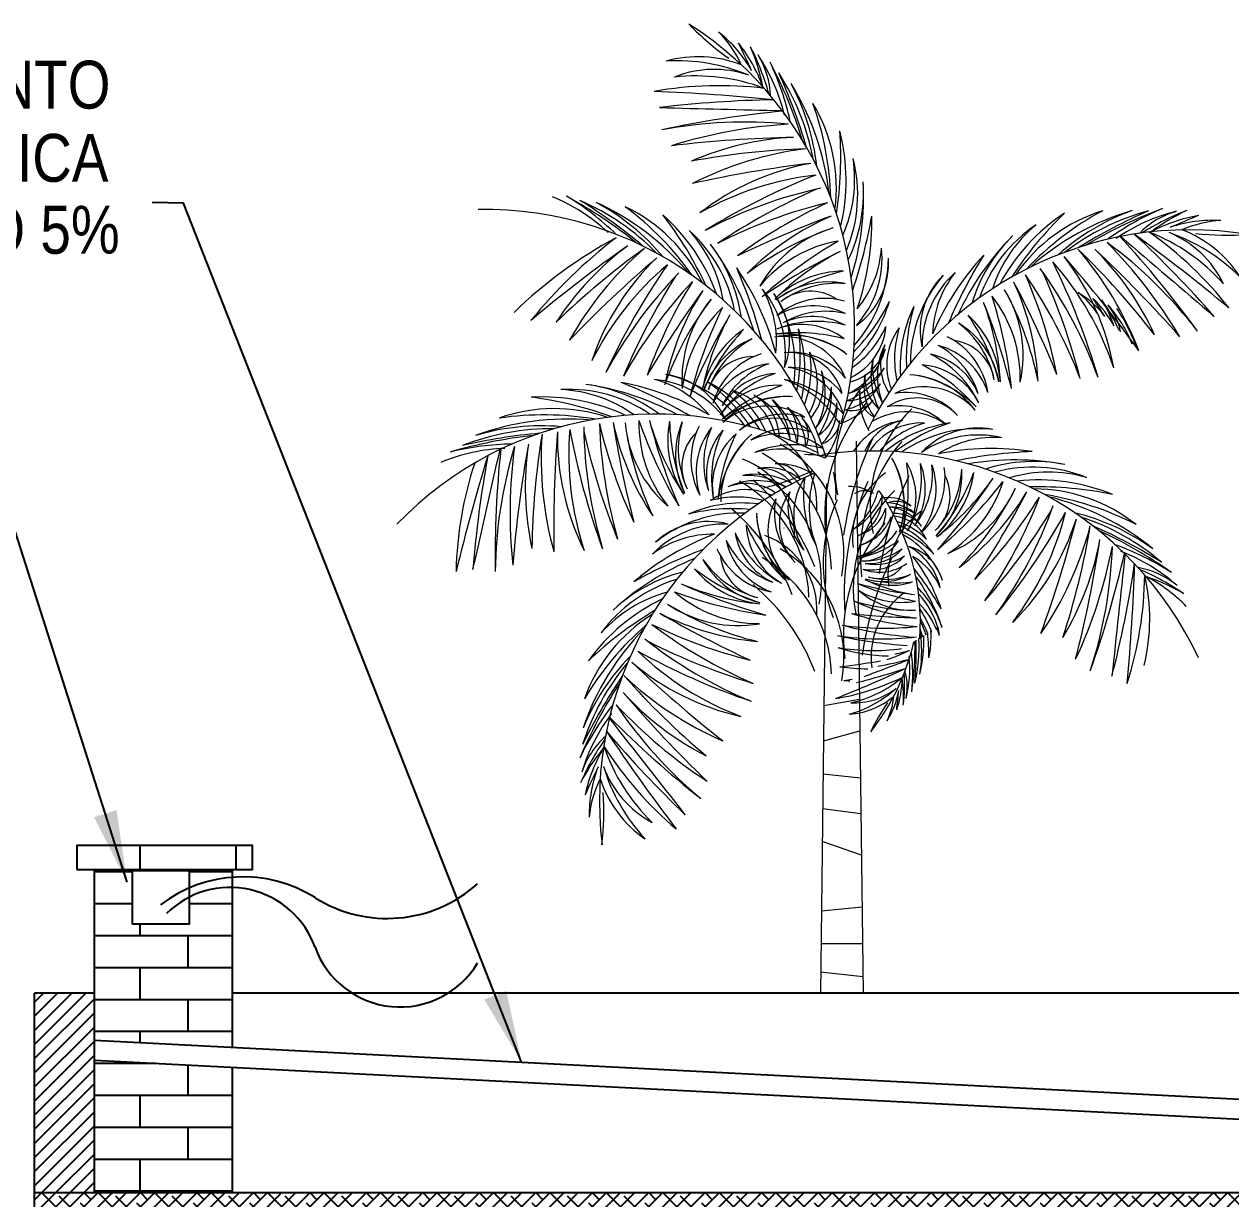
# Model space of a CAD drawing. Header units: millimetres. Extents: x -6300 to 1991, y -4770 to 4545.
# Drawn here: x 1422.363 to 1425.385, y 98.245 to 101.187 of the extents above; entities that cross this region are included whole.
import ezdxf

# ---------------------------------------------------------------- set-up
doc = ezdxf.new("R2010")
doc.units = ezdxf.units.MM
doc.header["$LTSCALE"] = 20
doc.header["$MEASUREMENT"] = 0
doc.layers.get('0').update_dxf_attribs({"linetype": 'CONTINUOUS'})
doc.layers.add('AMBIENTACIÓN', color=3, linetype='CONTINUOUS', lineweight=0)
doc.layers.add('E-Cta-W', color=7, linetype='CONTINUOUS', lineweight=20)
doc.layers.add('COTA', color=7, linetype='CONTINUOUS')
doc.layers.add('COTAS', color=3, linetype='CONTINUOUS')
doc.styles.add('F2', font='ARIALN.TTF')
doc.dimstyles.get("Standard").update_dxf_attribs({"dimtxt": 0.18, "dimasz": 0.18, "dimexe": 0.18, "dimexo": 0.0625, "dimgap": 0.09, "dimtad": 0, "dimtih": 1, "dimtoh": 1, "dimdec": 4, "dimzin": 0, "dimdsep": 46, "dimtxsty": 'Standard', "dimcen": 0.09, "dimadec": 0, "dimazin": 0, "dimtfac": 1, "dimtdec": 4, "dimtofl": 0, "dimtmove": 0, "dimatfit": 3, "dimfxl": 1, "dimtolj": 1, "dimtzin": 0, "dimarcsym": 0})

msp = doc.modelspace()

# ---------------------------------------------------------------- hatches: boundary and pattern name
at = {"layer": 'COTA', "linetype": 'Continuous'}
h = msp.add_hatch(dxfattribs=at)
h.set_pattern_fill('AR-BRSTD', color=8, scale=0.03, style=0)
h.set_pattern_definition([(0, (144.29405, -69.83677), (0, 0.08001), []), (90, (144.29405, -69.83677), (-0.12, 0.08001), [0.08001, -0.08001])])
h.paths.add_polyline_path([(1422.8848, 98.5745), (1422.5393, 98.5923), (1422.5393, 98.2596), (1422.8848, 98.2596)])
h.paths.add_polyline_path([(1422.9348, 99.1296), (1422.4951, 99.1296), (1422.4951, 99.07), (1422.9348, 99.07)])
h.paths.add_polyline_path([(1422.635, 98.933), (1422.635, 99.0674), (1422.5393, 99.0674), (1422.5393, 98.6424), (1422.8848, 98.6246), (1422.8848, 99.0674), (1422.7767, 99.0674), (1422.7767, 98.933)])
h = msp.add_hatch(dxfattribs=at)
h.set_pattern_fill('ANSI31', color=8, scale=0.2, style=0)
h.set_pattern_definition([(45, (144.29405, -69.83677), (-0.01767766953, 0.01767766953), [])])
h.paths.add_polyline_path([(1426.4393, 98.6596), (1426.4393, 98.7596), (1426.1893, 98.7596), (1426.1893, 98.6596)])
h.paths.add_polyline_path([(1422.3893, 98.2596), (1422.5393, 98.2596), (1422.5393, 98.7596), (1422.3893, 98.7596)])
h.paths.add_polyline_path([(1422.3893, 95.3596), (1422.5393, 95.3596), (1422.5393, 97.8596), (1422.3893, 97.8596)])
h = msp.add_hatch(dxfattribs=at)
h.set_pattern_fill('ANSI38', color=8, scale=0.2, style=0)
h.set_pattern_definition([(45, (144.29405, -69.83677), (-0.01767766953, 0.01767766953), []), (135, (144.29405, -69.83677), (-0.0530330086, 0.01767766953), [0.0625, -0.0375])])
h.paths.add_polyline_path([(1426.3393, 98.6596), (1426.1893, 98.6596), (1426.1893, 98.2596), (1424.411, 98.2596), (1424.411, 98.1596), (1426.3393, 98.1596)])
h.paths.add_polyline_path([(1425.8893, 98.4196), (1425.7393, 98.4274), (1425.7393, 98.2596), (1426.1893, 98.2596), (1426.1893, 98.3596), (1425.8893, 98.3596)], flags=17)
h.paths.add_polyline_path([(1424.411, 98.2596), (1422.3893, 98.2596), (1422.3893, 97.8596), (1422.5393, 97.8596), (1422.5393, 98.1596), (1424.411, 98.1596)])

# ---------------------------------------------------------------- linework, layer by layer
at = {"layer": 'AMBIENTACIÓN', "color": 8, "lineweight": 13}
for p, q in [((1424.4471, 100.1424, 3.6436), (1424.4642, 98.7596, 3.6436)), ((1424.3729, 100.0359, 3.6436), (1424.3573, 98.7596, 3.6436)), ((1424.4551, 99.4951, 3.6436), (1424.3661, 99.4796, 3.6436)), ((1424.365, 99.3919, 3.6436), (1424.4561, 99.4167, 3.6436)), ((1424.4576, 99.2988, 3.6436), (1424.364, 99.3086, 3.6436)), ((1424.3629, 99.2221, 3.6436), (1424.4587, 99.21, 3.6436)), ((1424.46, 99.1056, 3.6436), (1424.3619, 99.1401, 3.6436)), ((1424.3598, 98.9662, 3.6436), (1424.4616, 98.976, 3.6436)), ((1424.4627, 98.8837, 3.6436), (1424.3588, 98.8835, 3.6436)), ((1424.3579, 98.8129, 3.6436), (1424.4637, 98.8012, 3.6436))]:
    msp.add_line(p, q, dxfattribs=at)
for centre, radius, start, end in [((1424.5345, 101.6741, 3.6436), 0.7023, 223.8926, 234.6187), ((1423.5439, 100.4297, 3.6436), 0.8991, 344.3485, 57.401), ((1423.9157, 100.9776, 3.6436), 0.2663, 23.828, 45.4644), ((1423.9005, 100.9115, 3.6436), 0.326, 29.1721, 51.7193), ((1423.8468, 100.8981, 3.6436), 0.3895, 19.9016, 38.3634), ((1420.7356, 99.475, 3.6436), 3.8006, 24.8204, 25.9784), ((1423.6369, 100.8498, 3.6436), 0.6133, 15.4287, 27.1786), ((1423.718, 100.9328, 3.6436), 0.5046, 11.186, 23.0058), ((1424.0514, 100.8078, 3.6436), 0.2977, 68.7509, 105.5975), ((1423.9985, 100.6326, 3.6436), 0.4627, 67.1452, 93.3589), ((1424.0231, 100.9992, 3.6436), 0.2097, 2.2928, 31.8949), ((1423.8126, 100.8497, 3.6436), 0.4678, 13.5197, 33.8227), ((1423.1889, 100.545, 3.6436), 1.1773, 17.3406, 27.6914), ((1423.6039, 100.7966, 3.6436), 0.6936, 12.2291, 25.2203), ((1424.091, 100.8108, 3.6436), 0.263, 70.6485, 112.1656), ((1424.0458, 100.5744, 3.6436), 0.483, 69.2803, 96.4176), ((1423.0016, 100.4944, 3.6436), 1.3755, 16.3038, 24.4974), ((1423.7415, 100.7346, 3.6436), 0.609, 10.6962, 32.8294), ((1424.1043, 100.1049, 3.6436), 0.9281, 83.0427, 100.1207), ((1423.7206, 100.6893, 3.6436), 0.6627, 6.3274, 31.7493), ((1423.7869, 100.7704, 3.6436), 0.5646, 6.2159, 28.2898), ((1423.7329, 95.879, 3.6436), 5.1437, 84.3322, 87.68), ((1424.2876, 98.1951, 3.6436), 2.8029, 90.9532, 96.8313), ((1427.034, 220.6149, 3.6436), 119.6764, 268.525361, 268.672843), ((1424.4947, 98.4481, 3.6436), 2.5314, 95.243, 102.1859), ((1423.9836, 100.7763, 3.6436), 0.4137, 352.5913, 30.8619), ((1423.6156, 100.7297, 3.6436), 0.7681, 1.6525, 19.6885), ((1424.1684, 99.8133, 3.6436), 1.1285, 84.481, 100.6231), ((1424.3539, 99.7026, 3.6436), 1.2363, 93.5669, 107.3804), ((1423.4915, 100.8528, 3.6436), 0.9168, 351.1837, 4.1926), ((1423.9297, 100.7956, 3.6436), 0.4921, 346.294, 14.6233), ((1424.3583, 97.6877, 3.6436), 3.2166, 91.2238, 96.6727), ((1424.3242, 100.1838, 3.6436), 0.7206, 92.751, 113.6786), ((1424.3843, 98.978, 3.6436), 1.8981, 91.9192, 100.6105), ((1424.4279, 100.0226, 3.6436), 0.8592, 97.1648, 117.041), ((1424.0988, 100.7988, 3.6436), 0.3444, 335.9886, 8.6762), ((1424.0893, 100.76, 3.6436), 0.3615, 337.2295, 14.5391), ((1424.6983, 97.8039, 3.6436), 3.0563, 96.854, 102.4906), ((1424.4484, 100.2081, 3.6436), 0.6406, 100.3283, 127.8313), ((1424.4314, 100.0561, 3.6436), 0.7578, 96.4669, 119.7402), ((1424.9991, 99.1611, 3.6436), 1.7727, 111.618, 121.6617), ((1424.0723, 100.7653, 3.6436), 0.393, 334.5988, 3.8721), ((1423.7843, 100.7548, 3.6436), 0.6812, 342.6945, 3.1158), ((1423.5077, 100.3223, 3.6436), 0.4678, 47.1919, 67.4949), ((1423.3634, 100.1624, 3.6436), 0.6936, 45.9013, 58.8925), ((1423.1575, 99.7229, 3.6436), 1.1773, 51.0128, 61.3636), ((1424.5919, 99.6896, 3.6436), 1.1112, 102.1121, 118.0902), ((1425.0225, 99.2506, 3.6436), 1.666, 113.9081, 123.6257), ((1423.517, 99.8238, 3.6436), 0.8991, 18.0207, 91.0732), ((1423.0298, 99.577, 3.6436), 1.3755, 49.976, 58.1696), ((1423.5124, 100.1871, 3.6436), 0.609, 44.3684, 66.5016), ((1423.5303, 100.2421, 3.6436), 0.5646, 39.8881, 61.962), ((1423.52, 100.1378, 3.6436), 0.6627, 39.9995, 65.4215), ((1423.4103, 100.1132, 3.6436), 0.7681, 35.3247, 53.3607), ((1423.6908, 100.356, 3.6436), 0.4137, 26.2635, 64.5341), ((1424.6602, 99.5452, 3.6436), 1.2279, 103.4202, 117.1508), ((1424.8894, 99.6114, 3.6436), 1.2398, 114.5001, 126.6208), ((1425.6235, 99.6214, 3.6436), 1.1773, 110.3661, 120.7169), ((1425.4829, 100.0859, 3.6436), 0.6936, 112.8372, 125.8284), ((1423.2388, 100.1468, 3.6436), 0.9168, 24.8559, 37.8648), ((1423.6352, 100.3422, 3.6436), 0.4921, 19.9662, 48.2955), ((1425.2866, 98.2654, 3.6436), 2.6024, 110.2895, 115.9013), ((1424.6546, 100.0855, 3.6436), 0.6772, 113.5344, 135.19), ((1423.2103, 100.9373, 3.6436), 1.2967, 341.2746, 349.742), ((1423.7884, 100.6975, 3.6436), 0.698, 341.3674, 0.733), ((1425.2399, 100.3029, 3.6436), 0.4921, 123.4342, 151.7635), ((1425.6041, 100.0526, 3.6436), 0.9168, 133.8649, 146.8738), ((1425.1869, 100.3246, 3.6436), 0.4137, 107.1956, 145.4662), ((1425.4295, 100.044, 3.6436), 0.7681, 118.369, 136.405), ((1425.3244, 100.0841, 3.6436), 0.6627, 106.3082, 131.7301), ((1425.3293, 100.1888, 3.6436), 0.5646, 109.7677, 131.8416), ((1425.3391, 100.1318, 3.6436), 0.609, 105.2281, 127.3613), ((1425.7289, 99.4586, 3.6436), 1.3755, 113.5601, 121.7537), ((1425.3632, 100.2649, 3.6436), 0.4678, 104.2348, 124.5378), ((1425.3065, 100.5168, 3.6436), 0.2097, 106.1626, 135.7647), ((1425.494, 100.1476, 3.6436), 0.6133, 110.8789, 122.6288), ((1425.4891, 100.2635, 3.6436), 0.5046, 115.0517, 126.8715), ((1425.3701, 100.3237, 3.6436), 0.3895, 99.6941, 118.1559), ((1426.7331, 97.1858, 3.6436), 3.8006, 112.0791, 113.2371), ((1425.3391, 100.3697, 3.6436), 0.326, 86.3382, 108.8854), ((1425.372, 100.4289, 3.6436), 0.2663, 92.5931, 114.2295), ((1423.7741, 100.4386, 3.6436), 0.3444, 9.6608, 42.3484), ((1423.7877, 100.401, 3.6436), 0.3615, 10.9017, 48.2113), ((1424.6515, 99.9221, 3.6436), 0.799, 109.1622, 126.6877), ((1424.4791, 100.3752, 3.6436), 0.3147, 106.5837, 150.4047), ((1425.2823, 99.7729, 3.6436), 0.8991, 80.6565, 153.709), ((1425.0974, 100.3831, 3.6436), 0.3615, 123.5184, 160.828), ((1425.1163, 100.4183, 3.6436), 0.3444, 129.3813, 162.0689), ((1425.0057, 100.216, 3.6436), 0.483, 41.6399, 68.7772), ((1424.6484, 99.9058, 3.6436), 0.9281, 37.9368, 55.0148), ((1425.0798, 100.2276, 3.6436), 0.4627, 44.6986, 70.9123), ((1425.1301, 100.4221, 3.6436), 0.263, 25.8919, 67.409), ((1425.1575, 100.3933, 3.6436), 0.2977, 32.46, 69.3066), ((1425.3773, 101.3606, 3.6436), 0.7023, 263.4387, 274.1649), ((1424.3784, 99.6571, 3.6436), 1.1285, 118.1532, 134.2953), ((1424.5941, 99.6678, 3.6436), 1.2363, 127.2391, 141.0526), ((1423.7706, 100.3961, 3.6436), 0.393, 8.271, 37.5443), ((1423.5367, 100.2276, 3.6436), 0.6812, 16.3667, 36.788), ((1424.459, 100.3176, 3.6436), 0.3312, 99.9272, 139.9604), ((1424.9794, 99.655, 3.6436), 1.145, 120.2854, 132.1285), ((1425.3209, 100.1754, 3.6436), 0.6812, 134.9417, 155.363), ((1425.1136, 100.3758, 3.6436), 0.393, 134.1854, 163.4587), ((1424.1939, 99.7735, 3.6436), 1.2363, 30.6771, 44.4906), ((1424.4058, 99.7319, 3.6436), 1.1285, 37.4344, 53.5765), ((1423.2506, 98.9345, 3.6436), 2.5314, 35.8716, 42.8145), ((1503.0163, 191.5013, 3.6436), 119.6764, 229.384654, 229.532136), ((1423.2356, 98.6078, 3.6436), 2.8029, 41.2262, 47.1043), ((1422.1001, 96.5144, 3.6436), 5.1437, 50.3775, 53.7253), ((1425.715, 97.9934, 3.6436), 3.2166, 124.896, 130.3449), ((1424.3027, 100.0517, 3.6436), 0.7206, 126.4232, 147.3508), ((1425.0212, 99.0816, 3.6436), 1.8981, 125.5914, 134.2827), ((1424.4783, 99.9751, 3.6436), 0.8592, 130.837, 150.7132), ((1425.0894, 99.2188, 3.6436), 1.5567, 116.0076, 124.339), ((1424.708, 100.0341, 3.6436), 0.6569, 117.2879, 135.0662), ((1424.2598, 100.6002, 3.6436), 0.2519, 318.1496, 5.957), ((1424.2494, 100.6424, 3.6436), 0.2615, 320.0272, 356.4714), ((1425.2795, 100.1355, 3.6436), 0.698, 137.3245, 156.6901), ((1425.8697, 99.9275, 3.6436), 1.2967, 148.3155, 156.7829), ((1422.6686, 98.5914, 3.6436), 3.0563, 35.5669, 41.2035), ((1424.4614, 100.2127, 3.6436), 0.6406, 10.2262, 37.7292), ((1423.687, 99.2549, 3.6436), 1.8981, 37.447, 46.1383), ((1424.3527, 100.061, 3.6436), 0.8592, 21.0165, 40.8927), ((1424.5376, 100.1115, 3.6436), 0.7206, 24.3789, 45.3065), ((1422.8439, 98.2777, 3.6436), 3.2166, 41.3848, 46.8337), ((1425.9335, 98.2786, 3.6436), 3.0563, 130.5262, 136.1628), ((1424.3925, 100.1409, 3.6436), 0.6406, 134.0005, 161.5035), ((1424.4627, 100.005, 3.6436), 0.7578, 130.1391, 153.4124), ((1425.4314, 99.5749, 3.6436), 1.7727, 145.2902, 155.3339), ((1422.9579, 100.0613, 3.6436), 1.2967, 14.9468, 23.4142), ((1423.5719, 100.1822, 3.6436), 0.698, 15.0396, 34.4052), ((1424.1888, 100.6081, 3.6436), 0.3392, 318.2223, 358.8377), ((1424.3343, 100.5897, 3.6436), 0.194, 305.6784, 3.4079), ((1424.0082, 99.9229, 3.6436), 1.1112, 19.9673, 35.9454), ((1423.352, 99.802, 3.6436), 1.7727, 16.3958, 26.4395), ((1424.3725, 100.0883, 3.6436), 0.7578, 18.3173, 41.5906), ((1424.7994, 99.7889, 3.6436), 1.1112, 135.7843, 151.7624), ((1425.4012, 99.6623, 3.6436), 1.666, 147.5802, 157.2979), ((1424.9364, 99.7067, 3.6436), 1.2279, 137.0924, 150.823), ((1425.0905, 99.8888, 3.6436), 1.2398, 148.1723, 160.293), ((1424.4178, 100.3157, 3.6436), 0.2527, 90.6615, 133.7885), ((1424.5291, 100.0674, 3.6436), 0.5137, 102.8479, 123.5028), ((1424.9219, 100.3367, 3.6436), 0.3392, 139.2198, 179.8352), ((1424.8013, 100.4202, 3.6436), 0.194, 134.6496, 192.3791), ((1424.8638, 100.3782, 3.6436), 0.2519, 132.1005, 179.9079), ((1424.8998, 100.4027, 3.6436), 0.2615, 141.5861, 178.0303), ((1423.8608, 99.8612, 3.6436), 1.2279, 20.9067, 34.6373), ((1423.7345, 100.0636, 3.6436), 1.2398, 11.4367, 23.5574), ((1423.3944, 99.8841, 3.6436), 1.666, 14.4318, 24.1494), ((1426.1673, 98.9889, 3.6436), 2.6024, 143.9617, 149.5734), ((1424.6321, 100.1532, 3.6436), 0.6772, 147.2066, 168.8622), ((1423.9861, 100.392, 3.6436), 0.2615, 353.6993, 30.1436), ((1424.0182, 100.3626, 3.6436), 0.2519, 351.8217, 39.6292), ((1424.086, 100.3952, 3.6436), 0.194, 339.3506, 37.0801), ((1423.9548, 100.3298, 3.6436), 0.3392, 351.8945, 32.5099), ((1424.3774, 100.3272, 3.6436), 0.2141, 78.6749, 128.0277), ((1424.3985, 100.3011, 3.6436), 0.2369, 84.9198, 126.3885), ((1424.3323, 100.3998, 3.6436), 0.1183, 55.7534, 128.9139), ((1424.1192, 100.1357, 3.6436), 0.799, 11.3697, 28.8953), ((1424.5503, 100.3575, 3.6436), 0.3147, 347.6528, 31.4738), ((1424.2261, 100.2593, 3.6436), 0.6772, 2.8675, 24.5231), ((1422.5395, 99.3279, 3.6436), 2.6024, 22.1562, 27.768), ((1424.8912, 100.3637, 3.6436), 0.1875, 31.9466, 53.583), ((1424.8872, 100.3161, 3.6436), 0.2295, 37.2907, 59.8379), ((1424.7202, 100.0155, 3.6436), 0.799, 142.8344, 160.3599), ((1424.3254, 100.297, 3.6436), 0.3147, 140.2559, 184.0769), ((1424.3673, 100.3143, 3.6436), 0.186, 74.2707, 129.7939), ((1424.3384, 100.3013, 3.6436), 0.1801, 63.106, 120.0592), ((1424.2043, 100.5873, 3.6436), 0.3392, 313.7206, 343.9065), ((1424.1112, 100.6941, 3.6436), 0.4647, 315.1838, 334.3938), ((1424.152, 100.2567, 3.6436), 0.6569, 2.9913, 20.7696), ((1423.3234, 99.9052, 3.6436), 1.5567, 13.7185, 22.0499), ((1424.5267, 100.3012, 3.6436), 0.3312, 358.0971, 38.1303), ((1423.6968, 100.1562, 3.6436), 1.145, 5.929, 17.7721), ((1422.8243, 99.0003, 3.6436), 2.6756, 32.939, 34.097), ((1424.8511, 100.3014, 3.6436), 0.2742, 28.0202, 46.482), ((1424.7579, 100.3128, 3.6436), 0.3553, 19.3046, 31.1244), ((1424.7096, 100.2469, 3.6436), 0.4318, 23.5473, 35.2972), ((1424.9639, 100.3894, 3.6436), 0.1476, 10.4114, 40.0135), ((1424.8321, 100.2643, 3.6436), 0.3293, 21.6383, 41.9413), ((1424.3407, 100.2379, 3.6436), 0.3312, 133.5994, 173.6326), ((1425.1411, 99.975, 3.6436), 1.145, 153.9576, 165.8007), ((1425.4745, 99.673, 3.6436), 1.5567, 149.6798, 158.0111), ((1424.7051, 100.14, 3.6436), 0.6569, 150.9601, 168.7384), ((1424.3704, 100.2583, 3.6436), 0.2096, 76.3423, 120.4781), ((1424.3359, 100.2854, 3.6436), 0.1695, 60.4432, 115.0649), ((1424.8964, 100.3316, 3.6436), 0.3392, 154.151, 184.3369), ((1425.0371, 100.3487, 3.6436), 0.4647, 163.6637, 182.8737), ((1424.3074, 100.1619, 3.6436), 0.5137, 14.5547, 35.2096), ((1424.5561, 100.2722, 3.6436), 0.2527, 4.269, 47.396), ((1424.6919, 100.2065, 3.6436), 0.4883, 20.3478, 33.3389), ((1424.3074, 100.2134, 3.6436), 0.2527, 124.3337, 167.4607), ((1424.5377, 100.0685, 3.6436), 0.5137, 136.5201, 157.1749), ((1424.3481, 100.1732, 3.6436), 0.2693, 74.6178, 111.7765), ((1424.3107, 100.2601, 3.6436), 0.1747, 52.499, 110.9501), ((1423.8424, 100.3584, 3.6436), 0.4647, 348.856, 8.066), ((1423.9792, 100.3211, 3.6436), 0.3392, 347.3928, 17.5787), ((1424.3653, 100.4433, 3.6436), 0.1568, 295.963, 354.9153), ((1424.2884, 100.535, 3.6436), 0.2559, 305.5216, 335.6142), ((1424.6804, 100.332, 3.6436), 0.1568, 143.1422, 202.0945), ((1424.7989, 100.3489, 3.6436), 0.2559, 162.4433, 192.5359), ((1424.5607, 100.2485, 3.6436), 0.2369, 11.6689, 53.1377), ((1424.5938, 100.2538, 3.6436), 0.2141, 10.0298, 59.3826), ((1424.2675, 100.2006, 3.6436), 0.2141, 112.3471, 161.6999), ((1424.2995, 100.1906, 3.6436), 0.2369, 118.5919, 160.0607), ((1424.2862, 100.1855, 3.6436), 0.222, 51.7338, 101.4235), ((1424.2635, 100.2344, 3.6436), 0.1701, 22.6348, 97.1749), ((1424.2998, 99.9613, 3.6436), 0.4528, 74.9889, 96.7404), ((1424.2614, 100.1243, 3.6436), 0.287, 56.7208, 92.9462), ((1424.5928, 100.2374, 3.6436), 0.186, 8.2636, 63.7868), ((1424.6759, 100.2776, 3.6436), 0.1183, 9.1436, 82.3041), ((1424.2662, 100.1843, 3.6436), 0.186, 107.9429, 163.4661), ((1424.2854, 100.192, 3.6436), 0.1729, 38.6313, 96.2798), ((1424.2787, 100.2264, 3.6436), 0.1379, 14.9157, 95.0612), ((1424.0782, 100.3243, 3.6436), 0.2559, 339.1938, 9.2864), ((1424.193, 100.2905, 3.6436), 0.1568, 329.6352, 28.5875), ((1424.3531, 100.4181, 3.6436), 0.1728, 295.4259, 345.1836), ((1424.3996, 100.4137, 3.6436), 0.1269, 284.935, 341.7581), ((1424.6727, 100.3051, 3.6436), 0.1728, 152.8739, 202.6316), ((1424.6351, 100.3329, 3.6436), 0.1269, 156.2994, 213.1225), ((1424.5127, 100.1196, 3.6436), 0.2693, 26.281, 63.4397), ((1424.5968, 100.1949, 3.6436), 0.1695, 22.9926, 77.6143), ((1424.553, 100.1978, 3.6436), 0.2096, 17.5794, 61.7152), ((1424.6056, 100.2085, 3.6436), 0.1801, 17.9983, 74.9515), ((1424.1896, 100.236, 3.6436), 0.1183, 89.4256, 162.5861), ((1424.2493, 100.1575, 3.6436), 0.1801, 96.7782, 153.7314), ((1424.2998, 100.1394, 3.6436), 0.2096, 110.0145, 154.1503), ((1424.6706, 100.3064, 3.6436), 0.1865, 167.3742, 206.6351), ((1424.6669, 100.3307, 3.6436), 0.1791, 174.693, 210.9091), ((1424.5986, 100.1592, 3.6436), 0.1747, 27.1073, 85.5585), ((1424.4071, 99.9297, 3.6436), 0.4528, 41.3171, 63.0686), ((1423.8962, 99.9785, 3.6436), 0.3392, 36.905, 77.5203), ((1423.9428, 100.1175, 3.6436), 0.194, 24.3611, 82.0905), ((1424.3284, 100.0562, 3.6436), 0.2693, 108.29, 145.4487), ((1424.2561, 100.1428, 3.6436), 0.1695, 94.1154, 148.7371), ((1424.2802, 100.1615, 3.6436), 0.1657, 37.3077, 91.246), ((1424.2544, 100.1599, 3.6436), 0.1687, 17.2489, 82.4606), ((1424.2379, 100.2849, 3.6436), 0.1269, 318.6072, 15.4303), ((1424.1968, 100.2628, 3.6436), 0.1728, 329.0981, 18.8558), ((1424.7276, 100.0775, 3.6436), 0.3344, 133.4932, 192.0296), ((1424.3555, 100.4177, 3.6436), 0.1865, 291.4224, 330.6833), ((1424.3745, 100.4332, 3.6436), 0.1791, 287.1484, 323.3645), ((1424.5969, 100.2814, 3.6436), 0.1308, 167.2279, 217.0427), ((1424.5723, 100.3003, 3.6436), 0.1034, 174.4606, 228.5576), ((1424.567, 100.0875, 3.6436), 0.222, 36.634, 86.3237), ((1424.5446, 100.0253, 3.6436), 0.287, 45.1113, 81.3367), ((1423.7277, 99.9107, 3.6436), 0.3615, 55.9122, 93.2218), ((1423.6916, 99.9276, 3.6436), 0.3444, 54.6712, 87.3588), ((1423.7192, 99.8951, 3.6436), 0.393, 53.2815, 82.5547), ((1423.6729, 99.6106, 3.6436), 0.6812, 61.3771, 81.7985), ((1423.3814, 99.0836, 3.6436), 1.2967, 59.9572, 68.4246), ((1423.73, 99.6034, 3.6436), 0.698, 60.05, 79.4157), ((1423.9179, 100.0465, 3.6436), 0.2519, 36.8322, 84.6396), ((1423.8744, 100.0446, 3.6436), 0.2615, 38.7098, 75.1541), ((1423.7966, 99.9192, 3.6436), 0.4647, 33.8664, 53.0765), ((1423.9196, 99.9896, 3.6436), 0.3392, 32.4032, 62.5891), ((1424.2491, 100.1077, 3.6436), 0.1747, 86.1712, 144.6223), ((1424.4057, 99.8531, 3.6436), 0.4528, 108.661, 130.4126), ((1423.9874, 100.0618, 3.6436), 0.2559, 24.2042, 54.2968), ((1424.0924, 100.1192, 3.6436), 0.1568, 14.6456, 73.5979), ((1424.2114, 100.0311, 3.6436), 0.2714, 41.2118, 78.0738), ((1424.1746, 100.0373, 3.6436), 0.2755, 32.8796, 70.2967), ((1424.2062, 100.2872, 3.6436), 0.1791, 320.8206, 357.0367), ((1424.1991, 100.2638, 3.6436), 0.1865, 325.0946, 4.3555), ((1424.3936, 100.3498, 3.6436), 0.1308, 281.0148, 330.8296), ((1424.4246, 100.3474, 3.6436), 0.1034, 269.4999, 323.5969), ((1424.6166, 100.1086, 3.6436), 0.1701, 40.8826, 115.4227), ((1423.6615, 99.7612, 3.6436), 0.4921, 64.9766, 93.3059), ((1423.5194, 99.3427, 3.6436), 0.9168, 69.8664, 82.8752), ((1424.2833, 99.9675, 3.6436), 0.287, 90.3929, 126.6184), ((1424.2701, 100.0322, 3.6436), 0.222, 85.406, 135.0957), ((1424.1282, 100.147, 3.6436), 0.1269, 3.6176, 60.4407), ((1424.1147, 100.1023, 3.6436), 0.1728, 14.1086, 63.8663), ((1424.1041, 100.1262, 3.6436), 0.1791, 5.831, 42.0472), ((1424.1156, 100.1046, 3.6436), 0.1865, 10.105, 49.366), ((1424.3533, 100.3512, 3.6436), 0.1726, 287.7678, 322.118), ((1424.436, 100.2873, 3.6436), 0.0681, 255.2127, 321.8811), ((1424.6279, 100.2555, 3.6436), 0.1726, 175.9395, 210.2897), ((1424.5236, 100.2632, 3.6436), 0.0681, 176.1764, 242.8448), ((1424.5999, 100.1129, 3.6436), 0.1379, 42.9963, 123.1418), ((1424.5719, 100.0917, 3.6436), 0.1729, 41.7777, 99.4262), ((1423.9446, 99.3111, 3.6436), 0.8991, 63.0311, 136.0837), ((1423.691, 99.8103, 3.6436), 0.4137, 71.274, 109.5446), ((1424.2241, 100.0603, 3.6436), 0.1701, 56.307, 130.8471), ((1424.2659, 100.0371, 3.6436), 0.1729, 72.3035, 129.952), ((1424.1981, 100.1585, 3.6436), 0.1034, 348.1825, 42.2795), ((1424.1897, 100.1286, 3.6436), 0.1308, 359.6974, 49.5123), ((1424.2955, 100.2436, 3.6436), 0.1034, 303.1721, 357.2691), ((1424.2684, 100.2284, 3.6436), 0.1308, 314.687, 4.5018), ((1424.8055, 99.9553, 3.6436), 0.4372, 139.6476, 187.3738), ((1424.8164, 99.9811, 3.6436), 0.3344, 133.4932, 192.0296), ((1424.5735, 100.0471, 3.6436), 0.1687, 55.5969, 120.8086), ((1424.5554, 100.0656, 3.6436), 0.1657, 46.8115, 100.7498), ((1423.7247, 99.5353, 3.6436), 0.6627, 85.01, 110.432), ((1423.6582, 99.6163, 3.6436), 0.5646, 84.8986, 106.9725), ((1423.6645, 99.4402, 3.6436), 0.7681, 80.3351, 98.3711), ((1425.0111, 100.4699, 3.6436), 1.2398, 193.1828, 205.3035), ((1425.0309, 100.2322, 3.6436), 1.2279, 182.1028, 195.8334), ((1424.5, 100.3327, 3.6436), 0.6772, 192.217, 213.8726), ((1426.4088, 100.5952, 3.6436), 2.6024, 188.9721, 194.5839), ((1424.1815, 100.2174, 3.6436), 0.3147, 185.2663, 229.0873), ((1424.6597, 100.2976, 3.6436), 0.799, 187.8448, 205.3704), ((1424.2341, 100.1864, 3.6436), 0.3312, 178.6099, 218.643), ((1424.9859, 100.5667, 3.6436), 1.145, 198.968, 210.8112), ((1425.4352, 100.589, 3.6436), 1.5567, 194.6902, 203.0216), ((1424.5609, 100.3749, 3.6436), 0.6569, 195.9706, 213.7488), ((1424.2279, 100.1456, 3.6436), 0.2527, 169.3441, 212.4711), ((1424.4931, 100.2061, 3.6436), 0.5137, 181.5305, 202.1854), ((1424.2087, 100.1083, 3.6436), 0.2141, 157.3576, 206.7103), ((1424.2384, 100.1238, 3.6436), 0.2369, 163.6024, 205.0712), ((1424.2193, 100.0958, 3.6436), 0.186, 152.9533, 208.4766), ((1424.2411, 100.062, 3.6436), 0.1379, 48.5879, 128.7334), ((1423.488, 100.7728, 3.6436), 0.9742, 323.0359, 323.042), ((1424.2593, 100.1579, 3.6436), 0.0681, 333.8954, 40.5637), ((1424.1803, 100.0894, 3.6436), 0.1726, 6.4504, 40.8007), ((1424.3383, 100.1999, 3.6436), 0.0681, 288.8849, 355.5533), ((1424.234, 100.2073, 3.6436), 0.1726, 321.44, 355.7902), ((1424.5846, 100.0225, 3.6436), 0.1728, 97.2711, 147.0288), ((1424.5863, 100.0692, 3.6436), 0.1269, 100.6967, 157.5198), ((1424.6111, 100.0313, 3.6436), 0.1568, 87.5395, 146.4918), ((1424.692, 99.9431, 3.6436), 0.2559, 106.8406, 136.9332), ((1424.7328, 99.8529, 3.6436), 0.3392, 98.5483, 128.7342), ((1424.8264, 99.7465, 3.6436), 0.4647, 108.0609, 127.271), ((1423.7618, 98.9856, 3.6436), 1.1773, 96.0232, 106.3741), ((1423.6844, 99.5647, 3.6436), 0.609, 89.3789, 111.5121), ((1423.7747, 98.7921, 3.6436), 1.3755, 94.9864, 103.1801), ((1425.5329, 99.8503, 3.6436), 1.8981, 170.6018, 179.2931), ((1424.5172, 100.098, 3.6436), 0.8592, 175.8475, 195.7236), ((1426.7459, 99.9278, 3.6436), 3.0563, 175.5366, 181.1732), ((1424.3393, 100.1545, 3.6436), 0.6406, 179.011, 206.5139), ((1424.485, 100.108, 3.6436), 0.7578, 175.1495, 198.4229), ((1425.4741, 100.4891, 3.6436), 1.7727, 190.3007, 200.3444), ((1424.8759, 100.1935, 3.6436), 1.1112, 180.7948, 196.7729), ((1425.3909, 100.5296, 3.6436), 1.666, 192.5907, 202.3084), ((1424.1286, 100.0783, 3.6436), 0.1183, 134.4361, 207.5965), ((1424.2263, 100.065, 3.6436), 0.1801, 141.7886, 198.7418), ((1424.2749, 100.0879, 3.6436), 0.2096, 155.0249, 199.1608), ((1424.2415, 100.0594, 3.6436), 0.1695, 139.1258, 193.7476), ((1424.3539, 100.0493, 3.6436), 0.2693, 153.3005, 190.4592), ((1424.2614, 100.0297, 3.6436), 0.1747, 131.1816, 189.6328), ((1424.5522, 99.9604, 3.6436), 0.4528, 153.6715, 175.423), ((1424.3848, 99.9547, 3.6436), 0.287, 135.4034, 171.6289), ((1424.3297, 99.9911, 3.6436), 0.222, 130.4164, 180.1062), ((1424.2784, 100.0088, 3.6436), 0.1657, 70.9799, 124.9182), ((1424.2579, 99.9932, 3.6436), 0.1687, 50.9211, 116.1328), ((1424.1522, 99.9831, 3.6436), 0.1965, 355.6403, 70.2613), ((1425.2467, 99.788, 3.6436), 0.8397, 154.3283, 171.8415), ((1424.7513, 99.8347, 3.6436), 0.3392, 83.6171, 124.2324), ((1424.7522, 99.9814, 3.6436), 0.194, 79.0469, 136.7763), ((1424.7528, 99.9061, 3.6436), 0.2519, 76.4978, 124.3052), ((1424.7933, 99.8903, 3.6436), 0.2615, 85.9833, 122.4276), ((1423.5855, 99.657, 3.6436), 0.4678, 92.2024, 112.5054), ((1423.5966, 99.4419, 3.6436), 0.6936, 90.9118, 103.903), ((1306.7812, 126.3188, 3.6436), 119.6764, 347.208012, 347.355494), ((1426.0742, 99.8545, 3.6436), 2.5314, 173.9256, 180.8685), ((1424.6715, 99.8025, 3.6436), 1.1285, 163.1636, 179.3058), ((1424.8165, 99.9626, 3.6436), 1.2363, 172.2496, 186.0631), ((1426.793, 99.5716, 3.6436), 3.2166, 169.9065, 175.3554), ((1424.3388, 100.028, 3.6436), 0.7206, 171.4337, 192.3612), ((1424.2935, 99.8622, 3.6436), 0.2714, 74.884, 111.746), ((1424.2594, 99.8469, 3.6436), 0.2755, 66.5518, 103.9689), ((1424.1027, 99.8618, 3.6436), 0.3136, 349.4478, 60.5894), ((1424.8943, 99.8589, 3.6436), 0.4372, 139.6476, 187.3738), ((1424.7874, 99.426, 3.6436), 0.698, 81.7218, 101.0874), ((1428.4439, 98.6034, 3.6436), 5.1437, 163.0149, 166.3626), ((1426.2817, 99.6018, 3.6436), 2.8029, 169.6359, 175.514), ((1424.0958, 99.9128, 3.6436), 0.1965, 355.6403, 70.2613), ((1423.4316, 100.7025, 3.6436), 0.9742, 323.0359, 323.042), ((1424.0375, 99.8114, 3.6436), 0.3479, 1.7676, 60.019), ((1424.0657, 96.317, 3.6436), 3.8006, 85.0422, 86.2001), ((1424.4898, 99.2188, 3.6436), 0.8991, 25.0537, 98.1063), ((1424.3452, 99.9868, 3.6436), 0.222, 341.0312, 30.721), ((1424.2813, 99.9702, 3.6436), 0.287, 349.5085, 25.734), ((1424.1248, 100.0296, 3.6436), 0.4528, 345.7144, 7.4659), ((1424.4223, 100.0012, 3.6436), 0.1747, 331.5046, 29.9558), ((1424.9492, 98.8215, 3.6436), 1.2967, 92.7128, 101.1802), ((1424.8437, 99.4144, 3.6436), 0.6812, 79.3389, 99.7603), ((1424.8919, 99.6986, 3.6436), 0.393, 78.5827, 107.8559), ((1424.373, 99.7968, 3.6436), 0.9281, 161.7254, 178.8033), ((1424.7031, 99.239, 3.6436), 0.8991, 113.8386, 186.8911), ((1424.1962, 99.873, 3.6436), 0.1865, 60.9124, 100.1734), ((1424.0463, 99.7914, 3.6436), 0.3136, 349.4478, 60.5894), ((1424.2244, 99.9456, 3.6436), 0.1308, 50.5049, 100.3197), ((1424.2065, 99.971, 3.6436), 0.1034, 38.99, 93.087), ((1424.0438, 100.7064, 3.6436), 0.7023, 284.1143, 294.8405), ((1424.2489, 99.9135, 3.6436), 0.1726, 57.2578, 91.6081), ((1424.2457, 100.018, 3.6436), 0.0681, 24.7028, 91.3711), ((1424.6048, 99.9753, 3.6436), 0.2755, 162.3696, 199.7868), ((1424.1848, 100.0128, 3.6436), 0.2118, 355.2587, 13.911), ((1424.6365, 99.9019, 3.6436), 0.1987, 125.8759, 187.491), ((1424.3411, 100.0497, 3.6436), 0.2693, 330.6782, 7.8369), ((1424.4507, 100.0229, 3.6436), 0.1695, 327.3898, 22.0116), ((1424.4284, 100.0607, 3.6436), 0.2096, 321.9766, 6.1125), ((1424.4669, 100.0233, 3.6436), 0.1801, 322.3956, 19.3488), ((1424.4835, 100.0502, 3.6436), 0.186, 312.6608, 8.1841), ((1424.4746, 100.0829, 3.6436), 0.2369, 316.0662, 357.535), ((1424.4976, 100.0586, 3.6436), 0.2141, 314.4271, 3.7798), ((1424.2601, 100.2431, 3.6436), 0.5137, 318.952, 339.6069), ((1424.4915, 100.1001, 3.6436), 0.2527, 308.6663, 351.7933), ((1424.8888, 99.7161, 3.6436), 0.3615, 67.9156, 105.2252), ((1424.9286, 99.7205, 3.6436), 0.3444, 73.7786, 106.4662), ((1424.1974, 99.8709, 3.6436), 0.1728, 64.916, 114.6737), ((1424.1713, 99.9096, 3.6436), 0.1269, 54.425, 111.2481), ((1423.9811, 99.7411, 3.6436), 0.3479, 1.7676, 60.019), ((1424.1722, 99.8778, 3.6436), 0.1791, 56.6384, 92.8546), ((1423.8478, 99.639, 3.6436), 0.5303, 20.8284, 49.9794), ((1424.4594, 99.9589, 3.6436), 0.1687, 146.739, 211.9506), ((1424.5862, 100.0076, 3.6436), 0.2714, 170.7018, 207.5639), ((1425.1296, 99.7576, 3.6436), 0.7126, 156.4993, 183.7744), ((1424.431, 99.9186, 3.6436), 0.1105, 57.1553, 91.5055), ((1425.3355, 99.6916, 3.6436), 0.8397, 154.3283, 171.8415), ((1424.5637, 100.0043, 3.6436), 0.1183, 313.5409, 26.7013), ((1424.2505, 100.4248, 3.6436), 0.6569, 307.3886, 325.1668), ((1423.4924, 100.91, 3.6436), 1.5567, 318.1158, 326.4472), ((1423.9103, 100.7436, 3.6436), 1.145, 310.3262, 322.1694), ((1424.4988, 100.1408, 3.6436), 0.3312, 302.4944, 342.5275), ((1424.9032, 99.5533, 3.6436), 0.4921, 67.8315, 96.1608), ((1424.9023, 99.1113, 3.6436), 0.9168, 78.2622, 91.271), ((1424.1702, 99.8643, 3.6436), 0.1568, 65.4531, 124.4053), ((1424.1483, 99.7466, 3.6436), 0.2559, 75.0116, 105.1043), ((1424.3961, 99.9185, 3.6436), 0.1701, 152.1249, 226.665), ((1424.415, 99.9625, 3.6436), 0.1729, 168.1214, 225.7699), ((1424.3926, 99.9353, 3.6436), 0.1379, 144.4058, 224.5513), ((1424.4418, 99.9778, 3.6436), 0.1657, 166.7978, 220.736), ((1424.7739, 99.7767, 3.6436), 0.3344, 133.4932, 192.0296), ((1424.3304, 100.06, 3.6436), 0.1763, 308.9766, 346.3938), ((1424.3514, 100.0715, 3.6436), 0.1737, 301.1995, 338.0616), ((1424.4674, 99.9747, 3.6436), 0.0436, 57.3923, 124.0606), ((1424.4045, 100.0028, 3.6436), 0.108, 296.8128, 2.0244), ((1424.0323, 99.6897, 3.6436), 0.5754, 355.8254, 34.9248), ((1424.5287, 99.9175, 3.6436), 0.0837, 48.4437, 98.2585), ((1424.5586, 100.1531, 3.6436), 0.3147, 292.0501, 335.8711), ((1424.1321, 100.3835, 3.6436), 0.799, 315.767, 333.2926), ((1424.2945, 100.3651, 3.6436), 0.6772, 307.2648, 328.9204), ((1422.5731, 101.2307, 3.6436), 2.6024, 326.5535, 332.1653), ((1423.8552, 100.6602, 3.6436), 1.2398, 315.8339, 327.9546), ((1423.7596, 100.4416, 3.6436), 1.2279, 325.304, 339.0346), ((1424.8911, 99.6093, 3.6436), 0.4137, 51.5928, 89.8634), ((1424.7966, 99.2505, 3.6436), 0.7681, 62.7663, 80.8023), ((1424.7704, 99.3599, 3.6436), 0.6627, 50.7054, 76.1274), ((1424.1614, 99.6485, 3.6436), 0.3392, 83.2106, 113.3966), ((1424.1382, 99.5087, 3.6436), 0.4647, 84.6738, 103.8839), ((1423.7914, 99.5687, 3.6436), 0.5303, 20.8284, 49.9794), ((1424.7438, 99.8359, 3.6436), 0.3795, 155.1325, 200.8556), ((1424.4204, 100.0072, 3.6436), 0.106, 288.0274, 341.9656), ((1424.4333, 99.9677, 3.6436), 0.0882, 284.2121, 4.3576), ((1424.547, 99.9254, 3.6436), 0.0662, 55.6764, 109.7734), ((1424.5201, 99.8684, 3.6436), 0.1194, 48.59, 87.851), ((1424.5348, 99.863, 3.6436), 0.1146, 55.9088, 92.125), ((1424.5187, 99.8676, 3.6436), 0.1106, 34.0897, 83.8474), ((1423.5151, 100.8394, 3.6436), 1.666, 318.829, 328.5467), ((1423.8938, 100.3549, 3.6436), 1.1112, 324.3645, 340.3426), ((1424.1553, 99.6233, 3.6436), 0.3392, 87.7124, 128.3278), ((1424.0769, 99.7473, 3.6436), 0.194, 75.1685, 132.8979), ((1424.4824, 99.9869, 3.6436), 0.287, 186.2108, 222.4363), ((1424.4194, 99.9672, 3.6436), 0.222, 181.2238, 230.9136), ((1424.8519, 99.6544, 3.6436), 0.4372, 139.6476, 187.3738), ((1424.4258, 99.9597, 3.6436), 0.1089, 282.0984, 356.6385), ((1424.4301, 99.99, 3.6436), 0.1106, 282.9935, 340.642), ((1424.7253, 99.8054, 3.6436), 0.1987, 125.8759, 187.491), ((1424.5458, 99.8801, 3.6436), 0.0812, 37.5153, 94.3384), ((1424.5314, 99.855, 3.6436), 0.1004, 24.3581, 83.3103), ((1424.5044, 99.7833, 3.6436), 0.1638, 43.6591, 73.7518), ((1423.4233, 100.8281, 3.6436), 1.7727, 320.793, 330.8367), ((1424.236, 100.1477, 3.6436), 0.7578, 322.7145, 345.9879), ((1424.3889, 100.1446, 3.6436), 0.6406, 314.6235, 342.1264), ((1422.0383, 100.708, 3.6436), 3.0563, 339.9642, 345.6008), ((1424.8595, 99.415, 3.6436), 0.5646, 54.1649, 76.2388), ((1424.818, 99.3747, 3.6436), 0.609, 49.6253, 71.7585), ((1424.3409, 99.2574, 3.6436), 0.698, 110.8574, 130.2231), ((1424.1162, 99.6831, 3.6436), 0.2519, 87.6396, 135.447), ((1424.0902, 99.6482, 3.6436), 0.2615, 89.5172, 125.9615), ((1424.3896, 100.0227, 3.6436), 0.2693, 204.1079, 241.2666), ((1424.3108, 99.942, 3.6436), 0.1695, 189.9332, 244.555), ((1424.5838, 100.1202, 3.6436), 0.4528, 204.4789, 226.2304), ((1424.3464, 99.9386, 3.6436), 0.1747, 181.989, 240.4402), ((1423.488, 100.5108, 3.6436), 0.9742, 323.0359, 323.042), ((1424.4292, 99.994, 3.6436), 0.1421, 277.8498, 327.5396), ((1424.4012, 100.0257, 3.6436), 0.1837, 286.3271, 322.5526), ((1424.4646, 99.734, 3.6436), 0.2171, 35.3668, 65.5528), ((1424.4309, 99.6498, 3.6436), 0.2974, 44.8795, 64.0896), ((1424.4596, 99.7182, 3.6436), 0.2171, 20.4356, 61.051), ((1424.2023, 100.1486, 3.6436), 0.8592, 325.4138, 345.2899), ((1423.1611, 100.2426, 3.6436), 1.8981, 341.8443, 350.5356), ((1424.4828, 98.6727, 3.6436), 1.3755, 57.9573, 66.151), ((1424.5575, 98.8517, 3.6436), 1.1773, 54.7633, 65.1142), ((1424.3098, 99.9859, 3.6436), 0.2096, 205.8323, 249.9682), ((1424.2968, 99.9338, 3.6436), 0.1801, 192.596, 249.5492), ((1424.1522, 99.7211, 3.6436), 0.1965, 355.6403, 70.2613), ((1424.39, 100.1323, 3.6436), 0.2898, 282.533, 304.2845), ((1424.4597, 99.9542, 3.6436), 0.1118, 268.3232, 326.7744), ((1424.5008, 99.7379, 3.6436), 0.1612, 13.3163, 61.1238), ((1424.5436, 99.76, 3.6436), 0.1241, 15.8655, 73.5949), ((1424.3485, 100.0247, 3.6436), 0.7206, 328.7762, 349.7037), ((1421.8785, 100.3862, 3.6436), 3.2166, 345.782, 351.2309), ((1423.8754, 100.1172, 3.6436), 1.2363, 335.0743, 348.8878), ((1423.9608, 99.9189, 3.6436), 1.1285, 341.8316, 357.9738), ((1424.8614, 99.2301, 3.6436), 0.6936, 57.2344, 70.2256), ((1424.2993, 99.2177, 3.6436), 0.6812, 112.1846, 132.6059), ((1424.5235, 98.6588, 3.6436), 1.2967, 110.7647, 119.232), ((1424.2588, 99.9803, 3.6436), 0.2369, 214.4098, 255.8786), ((1424.2521, 99.9475, 3.6436), 0.2141, 208.165, 257.5177), ((1424.2685, 99.9478, 3.6436), 0.186, 203.7607, 259.284), ((1424.2248, 99.8665, 3.6436), 0.1183, 185.2435, 258.4039), ((1424.0375, 99.5494, 3.6436), 0.3479, 1.7676, 60.019), ((1424.1027, 99.5998, 3.6436), 0.3136, 349.4478, 60.5894), ((1424.4639, 100.0145, 3.6436), 0.1723, 267.4968, 304.6555), ((1425.293, 99.4872, 3.6436), 0.8397, 154.3283, 171.8415), ((1424.4852, 99.9351, 3.6436), 0.1152, 259.2142, 316.1674), ((1424.4803, 99.9442, 3.6436), 0.1085, 264.2084, 318.8302), ((1424.4954, 99.9679, 3.6436), 0.1342, 258.7952, 302.9311), ((1424.5034, 99.7102, 3.6436), 0.1673, 22.8019, 59.2462), ((1424.2365, 99.5796, 3.6436), 0.4467, 18.5403, 37.906), ((1422.6502, 100.4216, 3.6436), 2.5314, 340.2689, 347.2118), ((1544.0927, 86.8973, 3.6436), 119.6764, 173.78191, 173.929393), ((1424.9414, 99.43, 3.6436), 0.4678, 48.632, 68.935), ((1424.3561, 100.2297, 3.6436), 0.5137, 232.338, 252.9928), ((1424.2353, 99.9859, 3.6436), 0.2527, 220.1515, 263.2786), ((1424.5053, 99.9334, 3.6436), 0.119, 249.4794, 305.0027), ((1424.5023, 99.8743, 3.6436), 0.0757, 250.3595, 323.5199), ((1423.938, 99.3126, 3.6436), 0.8299, 29.5313, 37.9987), ((1422.3722, 100.2495, 3.6436), 2.8029, 345.6234, 351.5016), ((1420.0034, 100.0038, 3.6436), 5.1437, 354.7748, 358.1225), ((1425.1173, 99.6191, 3.6436), 0.2097, 50.5598, 80.162), ((1424.9185, 99.2558, 3.6436), 0.6133, 55.2762, 67.026), ((1424.1013, 99.4499, 3.6436), 0.3615, 106.7196, 144.0292), ((1424.108, 99.4334, 3.6436), 0.393, 104.0889, 133.3621), ((1424.652, 100.1746, 3.6436), 0.4204, 244.2072, 261.9854), ((1424.5361, 99.9432, 3.6436), 0.1617, 245.4848, 288.6119), ((1424.5142, 99.9277, 3.6436), 0.137, 251.2457, 300.5984), ((1424.551, 100.1167, 3.6436), 0.3288, 255.7706, 276.4254), ((1424.5214, 99.9479, 3.6436), 0.1516, 252.8848, 294.3536), ((1424.2462, 99.544, 3.6436), 0.436, 17.5408, 36.5788), ((1424.2414, 99.817, 3.6436), 0.9281, 342.3341, 359.4121), ((1424.6992, 99.6974, 3.6436), 0.483, 346.0372, 13.1745), ((1424.9939, 99.4576, 3.6436), 0.3895, 44.0914, 62.5531), ((1425.0114, 99.3254, 3.6436), 0.5046, 59.4489, 71.2688), ((1424.0653, 99.4325, 3.6436), 0.3444, 105.4787, 138.1662), ((1424.388, 100.8395, 3.6436), 1.145, 249.7754, 261.6186), ((1424.2076, 100.0166, 3.6436), 0.3312, 229.4173, 269.4505), ((1424.2681, 100.389, 3.6436), 0.6569, 246.778, 264.5562), ((1424.6547, 101.2018, 3.6436), 1.5567, 245.4976, 253.829), ((1423.8478, 99.377, 3.6436), 0.5303, 20.8284, 49.9794), ((1424.7102, 100.7477, 3.6436), 0.9963, 254.9344, 263.2657), ((1424.7359, 100.461, 3.6436), 0.7328, 247.1448, 258.988), ((1424.5858, 99.9202, 3.6436), 0.2014, 228.8687, 272.6896), ((1424.5615, 99.9508, 3.6436), 0.212, 239.3129, 279.3461), ((1424.6829, 99.601, 3.6436), 0.1987, 125.8759, 187.491), ((1424.4224, 99.5986, 3.6436), 0.2515, 17.8004, 44.6745), ((1424.4315, 99.6054, 3.6436), 0.2314, 16.5696, 42.0438), ((1424.1754, 99.3041, 3.6436), 0.4921, 115.7841, 144.1133), ((1424.3904, 100.4166, 3.6436), 0.799, 238.6522, 256.1778), ((1424.1504, 99.9954, 3.6436), 0.3147, 236.0738, 279.8947), ((1424.6306, 100.1323, 3.6436), 0.4334, 244.0834, 265.739), ((1424.5942, 100.2303, 3.6436), 0.5113, 252.5856, 270.1111), ((1424.4455, 99.5839, 3.6436), 0.2204, 22.7477, 43.2847), ((1424.1559, 99.358, 3.6436), 0.4137, 122.0814, 160.352), ((1424.4099, 98.9295, 3.6436), 0.9168, 120.6738, 133.6826), ((1425.265, 101.9603, 3.6436), 2.6024, 239.7795, 245.3913), ((1424.2623, 100.3151, 3.6436), 0.6772, 243.0244, 264.68), ((1424.6723, 100.4683, 3.6436), 0.7935, 252.6525, 264.7732), ((1424.6279, 101.3654, 3.6436), 1.6656, 263.3721, 268.9839), ((1424.3427, 99.5502, 3.6436), 0.3149, 21.0383, 32.9793), ((1424.09, 99.423, 3.6436), 0.5868, 23.6742, 28.0896), ((1424.3904, 99.2103, 3.6436), 0.6627, 135.8174, 161.2394), ((1424.426, 99.1035, 3.6436), 0.7681, 131.1426, 149.1785), ((1424.6757, 100.663, 3.6436), 1.2279, 232.9102, 246.6409), ((1424.4789, 100.7978, 3.6436), 1.2398, 243.9902, 256.1109), ((1424.6765, 100.7144, 3.6436), 1.0662, 255.6476, 265.3653), ((1424.5199, 100.4599, 3.6436), 0.7858, 262.1225, 275.8532), ((1424.1939, 99.5702, 3.6436), 0.4241, 10.8484, 12.946), ((1424.139, 99.5236, 3.6436), 0.4916, 15.0979, 17.6208), ((1424.3712, 99.5732, 3.6436), 0.2647, 18.2715, 26.682), ((1424.3699, 99.6533, 3.6436), 0.2647, 348.4114, 2.8846), ((1424.0887, 99.5031, 3.6436), 0.5868, 15.0807, 17.0991), ((1424.3413, 99.6303, 3.6436), 0.3149, 4.6501, 8.6302), ((1424.6077, 100.5184, 3.6436), 1.1112, 231.6022, 247.5803), ((1424.6727, 101.13, 3.6436), 1.666, 243.3981, 253.1158), ((1424.6435, 100.7635, 3.6436), 1.1345, 257.6116, 266.529), ((1424.5091, 100.3582, 3.6436), 0.7112, 261.1831, 277.1612), ((1424.031, 99.7698, 3.6436), 0.5754, 321.8723, 346.9914), ((1423.8409, 99.6251, 3.6436), 0.7535, 351.5819, 1.2745), ((1424.2148, 99.6274, 3.6436), 0.3898, 346.4439, 3.0517), ((1423.717, 99.6162, 3.6436), 0.8803, 354.7759, 1.79), ((1424.1926, 99.6503, 3.6436), 0.4241, 347.524, 0.7646), ((1424.2498, 99.6153, 3.6436), 0.3613, 350.9835, 5.7377), ((1424.1376, 99.6037, 3.6436), 0.4916, 359.5848, 6.758), ((1424.7566, 101.1688, 3.6436), 1.7727, 241.1081, 251.1518), ((1424.4269, 100.1615, 3.6436), 0.7578, 225.9569, 249.2303), ((1424.5319, 100.0146, 3.6436), 0.41, 251.442, 269.4965), ((1424.4896, 100.1029, 3.6436), 0.485, 259.5331, 278.3929), ((1424.2781, 100.2741, 3.6436), 0.7222, 289.9566, 294.7924), ((1424.3667, 100.3802, 3.6436), 0.7912, 282.9887, 285.7064), ((1424.1447, 99.5608, 3.6436), 0.4439, 354.053, 7.0442), ((1424.3421, 99.1977, 3.6436), 0.609, 140.1863, 162.3195), ((1424.2856, 99.2099, 3.6436), 0.5646, 135.706, 157.7799), ((1424.2988, 100.078, 3.6436), 0.6406, 229.8184, 257.3214), ((1425.9954, 101.7998, 3.6436), 3.0563, 226.3441, 231.9807), ((1424.175, 101.5199, 3.6436), 1.9561, 276.7827, 279.7991), ((1424.4803, 100.1224, 3.6436), 0.5499, 262.2324, 269.5664), ((1451.5283, 27.8995, 3.6436), 76.5929, 110.600487, 110.69083), ((1424.1868, 101.1678, 3.6436), 1.6201, 281.1931, 284.0303), ((1424.282, 99.5729, 3.6436), 0.2994, 345.4506, 5.7536), ((1424.998, 98.7794, 3.6436), 1.3755, 145.7938, 153.9875), ((1425.2889, 100.8107, 3.6436), 1.8981, 221.4092, 230.1006), ((1424.455, 100.1801, 3.6436), 0.8592, 226.6549, 246.531), ((1423.1839, 102.5589, 3.6436), 3.292, 291.5934, 294.9411), ((1424.3009, 100.0844, 3.6436), 0.594, 279.1526, 296.2306), ((1424.2333, 100.7442, 3.6436), 1.2148, 278.6628, 279.6593), ((1424.3648, 99.7884, 3.6436), 0.3091, 282.8558, 309.9931), ((1424.0082, 101.2769, 3.6436), 1.7939, 284.1761, 288.3201), ((1424.3129, 99.5508, 3.6436), 0.2493, 340.91, 359.3717), ((1424.2424, 99.5027, 3.6436), 0.323, 356.2675, 8.0874), ((1424.1759, 99.5356, 3.6436), 0.3925, 352.0948, 3.8446), ((1424.4408, 99.527, 3.6436), 0.1342, 347.3784, 16.9805), ((1424.8398, 98.8917, 3.6436), 1.1773, 146.8306, 157.1815), ((1424.4517, 100.0031, 3.6436), 0.4612, 265.5948, 267.4193), ((1424.3485, 99.7433, 3.6436), 0.2961, 285.9144, 312.1281), ((1424.442, 99.6552, 3.6436), 0.1683, 267.1077, 308.6249), ((1424.3482, 99.554, 3.6436), 0.2086, 327.554, 350.1012), ((1422.1327, 99.7533, 3.6436), 2.4324, 353.295, 354.4529), ((1424.3966, 99.9976, 3.6436), 0.7206, 222.2411, 243.1686), ((1426.3012, 101.6113, 3.6436), 3.2166, 220.7139, 226.1628), ((1424.4174, 99.6486, 3.6436), 0.1905, 273.6759, 310.5225), ((1424.8923, 99.2273, 3.6436), 0.4495, 144.6546, 155.3808), ((1424.3713, 99.5173, 3.6436), 0.1704, 333.8089, 355.4453), ((1424.3818, 99.052, 3.6436), 0.6936, 141.7192, 154.7104), ((1424.2081, 99.1793, 3.6436), 0.4678, 143.0098, 163.3128), ((1424.7491, 100.3265, 3.6436), 1.2363, 223.057, 236.8705), ((1424.7816, 100.113, 3.6436), 1.1285, 213.971, 230.1132), ((1329.7324, 25.5013, 3.6436), 119.6764, 38.015426, 38.162908), ((1425.6277, 101.233, 3.6436), 2.5314, 224.7331, 231.6759), ((1424.3197, 99.0436, 3.6436), 0.6133, 144.9188, 156.6686), ((1423.9588, 99.2467, 3.6436), 0.2097, 131.7829, 161.385), ((1425.9547, 101.234, 3.6436), 2.8029, 220.4433, 226.3214), ((1428.0947, 102.2789, 3.6436), 5.1437, 213.8223, 217.17), ((1424.2041, 99.0535, 3.6436), 0.5046, 140.676, 152.4959), ((1424.149, 99.1749, 3.6436), 0.3895, 149.3917, 167.8534), ((1424.2722, 99.5343, 3.6436), 0.483, 198.7703, 225.9076), ((1424.5974, 99.878, 3.6436), 0.9281, 212.5328, 229.6107), ((1427.2257, 97.6789, 3.6436), 3.8006, 154.3105, 155.4684), ((1424.1044, 99.2078, 3.6436), 0.326, 158.6622, 181.2094), ((1424.061, 99.4189, 3.6436), 0.263, 200.1385, 241.6557), ((1424.2574, 99.4608, 3.6436), 0.4627, 196.6353, 222.849), ((1424.0438, 99.1775, 3.6436), 0.2663, 153.3181, 174.9545), ((1424.0885, 99.3902, 3.6436), 0.2977, 198.2409, 235.0875), ((1423.1128, 99.2121, 3.6436), 0.7023, 353.3826, 4.1088)]:
    msp.add_arc(centre, radius, start, end, dxfattribs=at)
at = {"layer": 'COTA', "color": 6, "linetype": 'Continuous'}
for p, q in [((1422.5393, 98.7596, 3.3971), (1422.5393, 99.0674, 3.3971)), ((1422.5393, 99.0674, 3.3971), (1422.8848, 99.0674, 3.3971)), ((1422.8848, 98.6246, 3.3971), (1422.8848, 99.0674, 3.3971)), ((1422.5393, 98.6424, 4.2522), (1425.9942, 98.4643, 4.2522)), ((1422.5393, 98.5923, 4.2522), (1425.9917, 98.4144, 4.2522)), ((1422.8848, 98.2596, 3.3971), (1422.8848, 98.5745, 3.3971))]:
    msp.add_line(p, q, dxfattribs=at)
at = {"layer": 'COTA', "color": 5, "linetype": 'Continuous'}
for p, q in [((1422.3893, 95.3596, 3.6436), (1422.3893, 98.7596, 3.6436)), ((1422.5393, 98.7596, 3.6436), (1422.3893, 98.7596, 3.6436)), ((1422.5393, 98.2596, 3.3971), (1422.5393, 98.7596, 3.3971)), ((1426.1893, 98.2596, 3.6436), (1422.3893, 98.2596, 3.6436))]:
    msp.add_line(p, q, dxfattribs=at)
at = {"layer": 'COTA', "color": 7, "linetype": 'Continuous'}
msp.add_line((1426.1893, 98.7596, 3.6436), (1422.8848, 98.7596, 3.6436), dxfattribs=at)
at = {"layer": 'COTA', "color": 6, "linetype": 'Continuous', "elevation": 3.6436}
for points in [[(1422.4951, 99.07), (1422.9348, 99.07), (1422.9348, 99.1296), (1422.4951, 99.1296)], [(1422.635, 99.07), (1422.7767, 99.07), (1422.7767, 98.933), (1422.635, 98.933)]]:
    msp.add_lwpolyline(points, close=True, dxfattribs=at)
at = {"layer": 'COTAS', "color": 8}
for centre, radius, start, end in [((1422.9113, 98.7122, 3.6436), 0.339, 57.827, 127.5649), ((1423.2723, 99.286, 3.6436), 0.339, 237.827, 311.9573), ((1422.8789, 98.7985, 3.6436), 0.2262, 19.7695, 134.6926), ((1423.3047, 98.9515, 3.6436), 0.2262, 199.7695, 329.1684)]:
    msp.add_arc(centre, radius, start, end, dxfattribs=at)

# ---------------------------------------------------------------- texts
at = {"color": 7, "style": 'F2'}
for s, p in [('TELHADO COM TELHA FIBROCIMENTO', (1419.9984, 100.9756, -6.0588)), ('ESTRUTURA EM MADEIRA OU METÁLICA', (1419.8561, 100.7922, -6.0588)), ('INCLINAÇÃO 5%%%', (1421.5258, 100.6121, -6.0588))]:
    msp.add_text(s, height=0.12, dxfattribs=at).set_placement(p)

# ---------------------------------------------------------------- leaders
at = {"layer": 'E-Cta-W', "color": 4}
for points in [[(1423.6092, 98.5872, -5.8123), (1422.7628, 100.7386, -5.8123), (1422.6842, 100.7403, -5.8123)], [(1422.6213, 99.038, -5.8123), (1422.2851, 100.0908, -5.8123), (1422.2065, 100.0925, -5.8123)]]:
    msp.add_leader(points, dimstyle='Standard', dxfattribs=at)

doc.saveas('drawing.dxf')
